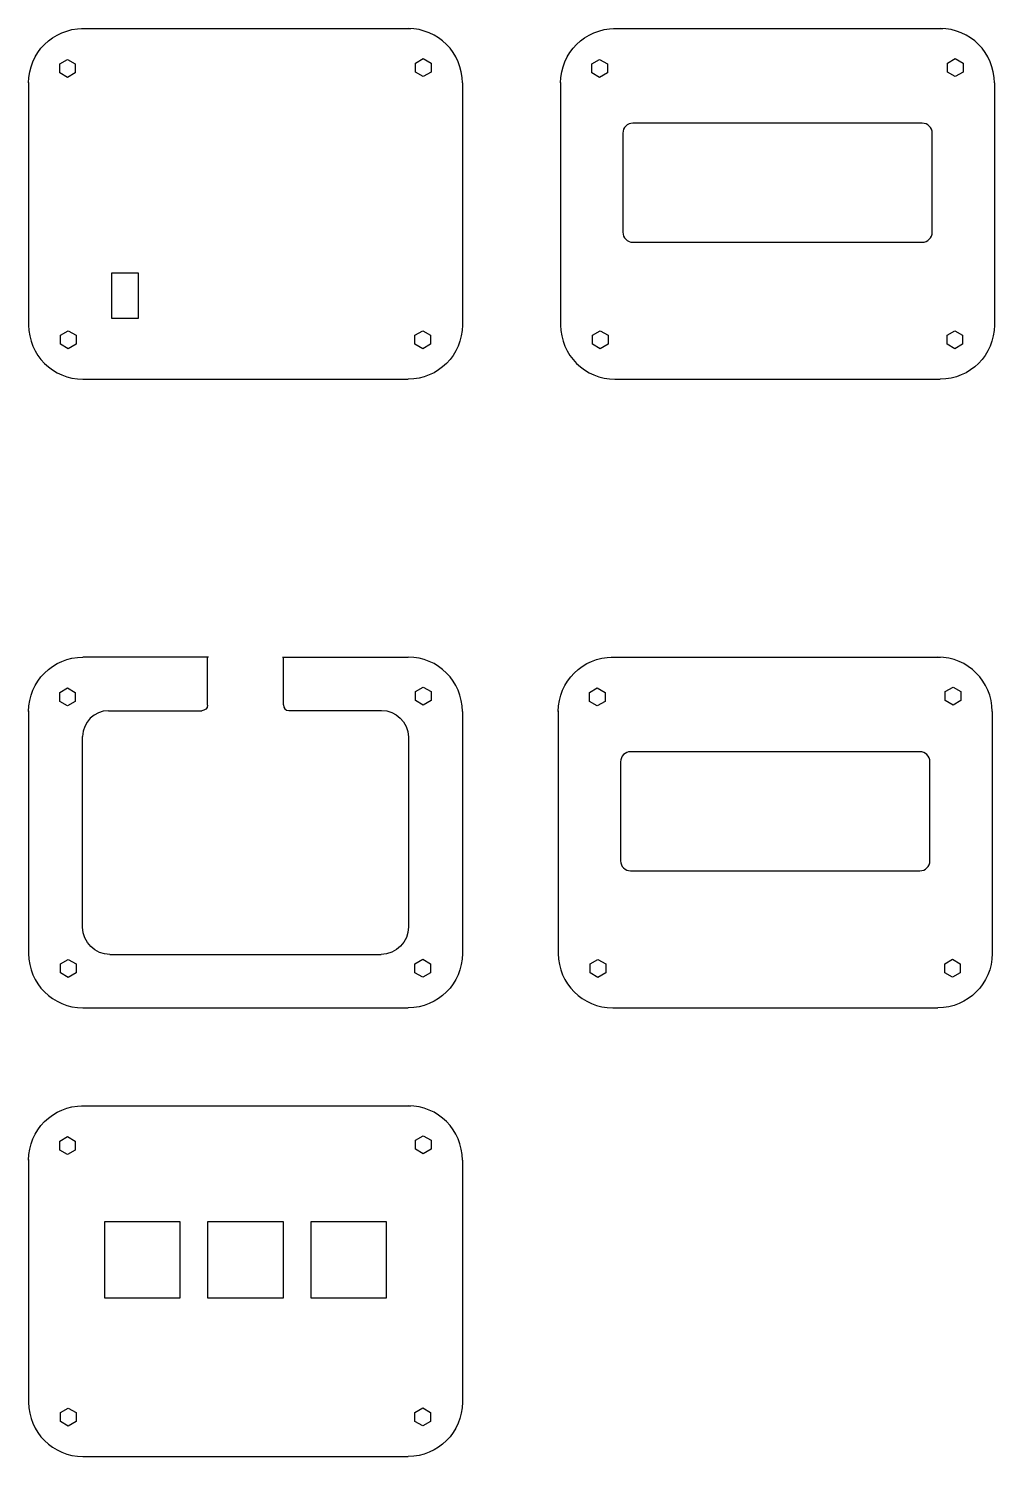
# Model space of a CAD drawing. Extents: x -181 to 112, y -145 to 119.
# Drawn here: x -65.9 to 112.4, y -145.1 to 118.6 of the extents above; entities that cross this region are included whole.
import ezdxf

# ---------------------------------------------------------------- set-up
doc = ezdxf.new("R2010")
doc.units = 0
doc.layers.add('LABELS', color=7, linetype='CONTINUOUS')

msp = doc.modelspace()

# ---------------------------------------------------------------- linework, layer by layer
at = {"layer": 'LABELS', "color": 250}
for points in [[(-50.6056, 65.1629), (-45.606, 65.1629), (-45.606, 73.4261), (-50.6056, 73.4261), (-50.6056, 65.1629)], [(-51.9306, -115.8022), (-37.931, -115.8022), (-37.931, -101.8026), (-51.9306, -101.8026), (-51.9306, -115.8022)], [(-32.8806, -115.8022), (-18.881, -115.8022), (-18.881, -101.8026), (-32.8806, -101.8026), (-32.8806, -115.8022)], [(-13.8308, -115.8024), (0.1688, -115.8024), (0.1688, -101.8024), (-13.8308, -101.8024), (-13.8308, -115.8024)]]:
    msp.add_lwpolyline(points, close=True, dxfattribs=at)
for points in [[(-65.9243, 108.6015), (-65.9243, 114.1442), (-61.4309, 118.6375), (-55.8879, 118.6375)], [(-56.1549, 118.6339), (-56.1549, 118.6339), (4.6293, 118.6339), (4.6293, 118.6339)], [(14.1563, 108.6015), (14.1563, 114.1442), (9.6766, 118.6375), (4.1506, 118.6375)], [(32.2921, 108.6015), (32.2921, 114.1442), (36.7855, 118.6375), (42.3285, 118.6375)], [(42.0615, 118.6339), (42.0615, 118.6339), (102.8457, 118.6339), (102.8457, 118.6339)], [(112.3727, 108.6015), (112.3727, 114.1442), (107.893, 118.6375), (102.367, 118.6375)], [(-65.9243, 108.695), (-65.9243, 108.695), (-65.9243, 63.8035), (-65.9243, 63.8035)], [(14.1563, 108.6015), (14.1563, 108.6015), (14.1563, 63.8205), (14.1563, 63.8205)], [(32.2921, 108.695), (32.2921, 108.695), (32.2921, 63.8035), (32.2921, 63.8035)], [(112.3727, 108.6015), (112.3727, 108.6015), (112.3727, 63.8205), (112.3727, 63.8205)], [(-65.9243, 63.8759), (-65.9243, 58.3436), (-61.4309, 53.8587), (-55.888, 53.8587)], [(14.1563, 63.8759), (14.1563, 58.3436), (9.6766, 53.8587), (4.1506, 53.8587)], [(32.2921, 63.8759), (32.2921, 58.3436), (36.7855, 53.8587), (42.3284, 53.8587)], [(112.3727, 63.8759), (112.3727, 58.3436), (107.893, 53.8587), (102.367, 53.8587)], [(-55.888, 53.8587), (-55.888, 53.8587), (4.1506, 53.8587), (4.1506, 53.8587)], [(42.3284, 53.8587), (42.3284, 53.8587), (102.367, 53.8587), (102.367, 53.8587)], [(-65.9243, -7.4982), (-65.9243, -1.9555), (-61.4309, 2.5378), (-55.8879, 2.5378)], [(-32.7278, 2.5378), (-32.7278, 2.5378), (-55.8879, 2.5378), (-55.8879, 2.5378)], [(-32.875, -6.3605), (-32.875, -6.3605), (-32.875, 2.5342), (-32.875, 2.5342)], [(-19.0216, 2.5342), (-19.0216, 2.5342), (4.1697, 2.5342), (4.1697, 2.5342)], [(-18.8755, -6.2686), (-18.8755, -6.2686), (-18.8755, 2.5342), (-18.8755, 2.5342)], [(14.1563, -7.4982), (14.1563, -1.9555), (9.6766, 2.5378), (4.1506, 2.5378)], [(31.8677, -7.4982), (31.8677, -1.9555), (36.3611, 2.5378), (41.9041, 2.5378)], [(41.6371, 2.5342), (41.6371, 2.5342), (102.4213, 2.5342), (102.4213, 2.5342)], [(111.9483, -7.4982), (111.9483, -1.9555), (107.4686, 2.5378), (101.9426, 2.5378)], [(-65.9243, -7.4047), (-65.9243, -7.4047), (-65.9243, -52.2962), (-65.9243, -52.2962)], [(-51.1702, -7.3603), (-53.8057, -7.3603), (-55.9423, -9.4883), (-55.9423, -12.1135)], [(-51.172, -7.3602), (-51.172, -7.3602), (-33.9667, -7.3602), (-33.9667, -7.3602)], [(-32.875, -6.3605), (-32.875, -6.9127), (-33.3638, -7.3603), (-33.9667, -7.3603)], [(-18.8755, -6.2686), (-18.8755, -6.8512), (-18.4403, -7.3234), (-17.9036, -7.3234)], [(-17.9036, -7.3233), (-17.9036, -7.3233), (-0.8036, -7.3233), (-0.8036, -7.3233)], [(-0.8037, -7.3233), (1.8985, -7.2587), (4.142, -9.4532), (4.2072, -12.2247)], [(14.1563, -7.4982), (14.1563, -7.4982), (14.1563, -52.2792), (14.1563, -52.2792)], [(31.8677, -7.4047), (31.8677, -7.4047), (31.8677, -52.2962), (31.8677, -52.2962)], [(111.9483, -7.4982), (111.9483, -7.4982), (111.9483, -52.2792), (111.9483, -52.2792)], [(-55.9423, -47.3423), (-55.9423, -47.3423), (-55.9423, -12.1117), (-55.9423, -12.1117)], [(4.2071, -12.0617), (4.2071, -12.0617), (4.2071, -47.3141), (4.2071, -47.3141)], [(-50.9134, -52.3704), (-53.6552, -52.4056), (-55.9067, -50.1544), (-55.9423, -47.3423)], [(4.2071, -47.3141), (4.2176, -50.0964), (1.9531, -52.3607), (-0.8508, -52.3715)], [(-65.9243, -52.2238), (-65.9243, -57.7561), (-61.4309, -62.241), (-55.888, -62.241)], [(-50.9304, -52.3714), (-50.9304, -52.3714), (-0.8348, -52.3714), (-0.8348, -52.3714)], [(14.1563, -52.2238), (14.1563, -57.7561), (9.6766, -62.241), (4.1506, -62.241)], [(31.8677, -52.2238), (31.8677, -57.7561), (36.3611, -62.241), (41.904, -62.241)], [(111.9483, -52.2238), (111.9483, -57.7561), (107.4686, -62.241), (101.9426, -62.241)], [(-55.888, -62.241), (-55.888, -62.241), (4.1506, -62.241), (4.1506, -62.241)], [(41.904, -62.241), (41.904, -62.241), (101.9426, -62.241), (101.9426, -62.241)], [(-65.9243, -90.3654), (-65.9243, -84.8227), (-61.4309, -80.3294), (-55.8879, -80.3294)], [(-56.1549, -80.333), (-56.1549, -80.333), (4.6293, -80.333), (4.6293, -80.333)], [(14.1563, -90.3654), (14.1563, -84.8227), (9.6766, -80.3294), (4.1506, -80.3294)], [(-65.9243, -90.2719), (-65.9243, -90.2719), (-65.9243, -135.1634), (-65.9243, -135.1634)], [(14.1563, -90.3654), (14.1563, -90.3654), (14.1563, -135.1464), (14.1563, -135.1464)], [(-65.9243, -135.091), (-65.9243, -140.6233), (-61.4309, -145.1082), (-55.888, -145.1082)], [(14.1563, -135.091), (14.1563, -140.6233), (9.6766, -145.1082), (4.1506, -145.1082)], [(-55.888, -145.1082), (-55.888, -145.1082), (4.1506, -145.1082), (4.1506, -145.1082)]]:
    msp.add_open_spline(points, degree=3, dxfattribs=at)
for points, knots in [([(-57.3003, 112.1112), (-57.3003, 112.1112), (-58.7456, 112.9315), (-58.7456, 112.9315), (-58.7456, 112.9315), (-60.1714, 112.1112), (-60.1714, 112.1112), (-60.1714, 112.1112), (-60.1714, 110.4509), (-60.1714, 110.4509), (-60.1714, 110.4509), (-58.7456, 109.6111), (-58.7456, 109.6111), (-58.7456, 109.6111), (-57.3003, 110.4509), (-57.3003, 110.4509), (-57.3003, 110.4509), (-57.3003, 112.1112), (-57.3003, 112.1112)], [0, 0, 0, 0, 0.16666667, 0.16666667, 0.16666667, 0.33333333, 0.33333333, 0.33333333, 0.5, 0.5, 0.5, 0.66666667, 0.66666667, 0.66666667, 0.83333333, 0.83333333, 0.83333333, 1, 1, 1, 1]), ([(8.3797, 112.2564), (8.3797, 112.2564), (6.9344, 113.0768), (6.9344, 113.0768), (6.9344, 113.0768), (5.5086, 112.2564), (5.5086, 112.2564), (5.5086, 112.2564), (5.5086, 110.5962), (5.5086, 110.5962), (5.5086, 110.5962), (6.9344, 109.7563), (6.9344, 109.7563), (6.9344, 109.7563), (8.3797, 110.5962), (8.3797, 110.5962), (8.3797, 110.5962), (8.3797, 112.2564), (8.3797, 112.2564)], [0, 0, 0, 0, 0.16666667, 0.16666667, 0.16666667, 0.33333333, 0.33333333, 0.33333333, 0.5, 0.5, 0.5, 0.66666667, 0.66666667, 0.66666667, 0.83333333, 0.83333333, 0.83333333, 1, 1, 1, 1]), ([(40.9161, 112.1112), (40.9161, 112.1112), (39.4708, 112.9315), (39.4708, 112.9315), (39.4708, 112.9315), (38.045, 112.1112), (38.045, 112.1112), (38.045, 112.1112), (38.045, 110.4509), (38.045, 110.4509), (38.045, 110.4509), (39.4708, 109.6111), (39.4708, 109.6111), (39.4708, 109.6111), (40.9161, 110.4509), (40.9161, 110.4509), (40.9161, 110.4509), (40.9161, 112.1112), (40.9161, 112.1112)], [0, 0, 0, 0, 0.16666667, 0.16666667, 0.16666667, 0.33333333, 0.33333333, 0.33333333, 0.5, 0.5, 0.5, 0.66666667, 0.66666667, 0.66666667, 0.83333333, 0.83333333, 0.83333333, 1, 1, 1, 1]), ([(106.5961, 112.2564), (106.5961, 112.2564), (105.1508, 113.0768), (105.1508, 113.0768), (105.1508, 113.0768), (103.725, 112.2564), (103.725, 112.2564), (103.725, 112.2564), (103.725, 110.5962), (103.725, 110.5962), (103.725, 110.5962), (105.1508, 109.7563), (105.1508, 109.7563), (105.1508, 109.7563), (106.5961, 110.5962), (106.5961, 110.5962), (106.5961, 110.5962), (106.5961, 112.2564), (106.5961, 112.2564)], [0, 0, 0, 0, 0.16666667, 0.16666667, 0.16666667, 0.33333333, 0.33333333, 0.33333333, 0.5, 0.5, 0.5, 0.66666667, 0.66666667, 0.66666667, 0.83333333, 0.83333333, 0.83333333, 1, 1, 1, 1]), ([(45.6395, 101.1675), (45.6395, 101.1675), (99.0323, 101.1675), (99.0323, 101.1675), (100.0535, 101.1675), (100.8889, 100.3321), (100.8889, 99.3109), (100.8889, 99.3109), (100.8889, 81.0181), (100.8889, 81.0181), (100.8889, 79.9969), (100.0535, 79.1615), (99.0323, 79.1615), (99.0323, 79.1615), (45.6395, 79.1615), (45.6395, 79.1615), (44.6183, 79.1615), (43.7829, 79.9969), (43.7829, 81.0181), (43.7829, 81.0181), (43.7829, 99.3109), (43.7829, 99.3109), (43.7829, 100.3321), (44.6183, 101.1675), (45.6395, 101.1675)], [0, 0, 0, 0, 0.125, 0.125, 0.125, 0.25, 0.25, 0.25, 0.375, 0.375, 0.375, 0.5, 0.5, 0.5, 0.625, 0.625, 0.625, 0.75, 0.75, 0.75, 0.875, 0.875, 0.875, 1, 1, 1, 1]), ([(-57.1672, 61.9752), (-57.1672, 61.9752), (-58.6125, 62.7956), (-58.6125, 62.7956), (-58.6125, 62.7956), (-60.0383, 61.9752), (-60.0383, 61.9752), (-60.0383, 61.9752), (-60.0383, 60.315), (-60.0383, 60.315), (-60.0383, 60.315), (-58.6125, 59.4752), (-58.6125, 59.4752), (-58.6125, 59.4752), (-57.1672, 60.315), (-57.1672, 60.315), (-57.1672, 60.315), (-57.1672, 61.9752), (-57.1672, 61.9752)], [0, 0, 0, 0, 0.16666667, 0.16666667, 0.16666667, 0.33333333, 0.33333333, 0.33333333, 0.5, 0.5, 0.5, 0.66666667, 0.66666667, 0.66666667, 0.83333333, 0.83333333, 0.83333333, 1, 1, 1, 1]), ([(8.2763, 61.9928), (8.2763, 61.9928), (6.831, 62.8132), (6.831, 62.8132), (6.831, 62.8132), (5.4052, 61.9928), (5.4052, 61.9928), (5.4052, 61.9928), (5.4052, 60.3326), (5.4052, 60.3326), (5.4052, 60.3326), (6.831, 59.4928), (6.831, 59.4928), (6.831, 59.4928), (8.2763, 60.3326), (8.2763, 60.3326), (8.2763, 60.3326), (8.2763, 61.9928), (8.2763, 61.9928)], [0, 0, 0, 0, 0.16666667, 0.16666667, 0.16666667, 0.33333333, 0.33333333, 0.33333333, 0.5, 0.5, 0.5, 0.66666667, 0.66666667, 0.66666667, 0.83333333, 0.83333333, 0.83333333, 1, 1, 1, 1]), ([(41.0492, 61.9752), (41.0492, 61.9752), (39.6039, 62.7956), (39.6039, 62.7956), (39.6039, 62.7956), (38.1781, 61.9752), (38.1781, 61.9752), (38.1781, 61.9752), (38.1781, 60.315), (38.1781, 60.315), (38.1781, 60.315), (39.6039, 59.4752), (39.6039, 59.4752), (39.6039, 59.4752), (41.0492, 60.315), (41.0492, 60.315), (41.0492, 60.315), (41.0492, 61.9752), (41.0492, 61.9752)], [0, 0, 0, 0, 0.16666667, 0.16666667, 0.16666667, 0.33333333, 0.33333333, 0.33333333, 0.5, 0.5, 0.5, 0.66666667, 0.66666667, 0.66666667, 0.83333333, 0.83333333, 0.83333333, 1, 1, 1, 1]), ([(106.4927, 61.9928), (106.4927, 61.9928), (105.0474, 62.8132), (105.0474, 62.8132), (105.0474, 62.8132), (103.6216, 61.9928), (103.6216, 61.9928), (103.6216, 61.9928), (103.6216, 60.3326), (103.6216, 60.3326), (103.6216, 60.3326), (105.0474, 59.4928), (105.0474, 59.4928), (105.0474, 59.4928), (106.4927, 60.3326), (106.4927, 60.3326), (106.4927, 60.3326), (106.4927, 61.9928), (106.4927, 61.9928)], [0, 0, 0, 0, 0.16666667, 0.16666667, 0.16666667, 0.33333333, 0.33333333, 0.33333333, 0.5, 0.5, 0.5, 0.66666667, 0.66666667, 0.66666667, 0.83333333, 0.83333333, 0.83333333, 1, 1, 1, 1]), ([(-57.3003, -3.9885), (-57.3003, -3.9885), (-58.7456, -3.1682), (-58.7456, -3.1682), (-58.7456, -3.1682), (-60.1714, -3.9885), (-60.1714, -3.9885), (-60.1714, -3.9885), (-60.1714, -5.6488), (-60.1714, -5.6488), (-60.1714, -5.6488), (-58.7456, -6.4886), (-58.7456, -6.4886), (-58.7456, -6.4886), (-57.3003, -5.6488), (-57.3003, -5.6488), (-57.3003, -5.6488), (-57.3003, -3.9885), (-57.3003, -3.9885)], [0, 0, 0, 0, 0.16666667, 0.16666667, 0.16666667, 0.33333333, 0.33333333, 0.33333333, 0.5, 0.5, 0.5, 0.66666667, 0.66666667, 0.66666667, 0.83333333, 0.83333333, 0.83333333, 1, 1, 1, 1]), ([(8.3797, -3.8433), (8.3797, -3.8433), (6.9344, -3.0229), (6.9344, -3.0229), (6.9344, -3.0229), (5.5086, -3.8433), (5.5086, -3.8433), (5.5086, -3.8433), (5.5086, -5.5035), (5.5086, -5.5035), (5.5086, -5.5035), (6.9344, -6.3434), (6.9344, -6.3434), (6.9344, -6.3434), (8.3797, -5.5035), (8.3797, -5.5035), (8.3797, -5.5035), (8.3797, -3.8433), (8.3797, -3.8433)], [0, 0, 0, 0, 0.16666667, 0.16666667, 0.16666667, 0.33333333, 0.33333333, 0.33333333, 0.5, 0.5, 0.5, 0.66666667, 0.66666667, 0.66666667, 0.83333333, 0.83333333, 0.83333333, 1, 1, 1, 1]), ([(40.4917, -3.9885), (40.4917, -3.9885), (39.0464, -3.1682), (39.0464, -3.1682), (39.0464, -3.1682), (37.6206, -3.9885), (37.6206, -3.9885), (37.6206, -3.9885), (37.6206, -5.6488), (37.6206, -5.6488), (37.6206, -5.6488), (39.0464, -6.4886), (39.0464, -6.4886), (39.0464, -6.4886), (40.4917, -5.6488), (40.4917, -5.6488), (40.4917, -5.6488), (40.4917, -3.9885), (40.4917, -3.9885)], [0, 0, 0, 0, 0.16666667, 0.16666667, 0.16666667, 0.33333333, 0.33333333, 0.33333333, 0.5, 0.5, 0.5, 0.66666667, 0.66666667, 0.66666667, 0.83333333, 0.83333333, 0.83333333, 1, 1, 1, 1]), ([(106.1717, -3.8433), (106.1717, -3.8433), (104.7264, -3.0229), (104.7264, -3.0229), (104.7264, -3.0229), (103.3006, -3.8433), (103.3006, -3.8433), (103.3006, -3.8433), (103.3006, -5.5035), (103.3006, -5.5035), (103.3006, -5.5035), (104.7264, -6.3434), (104.7264, -6.3434), (104.7264, -6.3434), (106.1717, -5.5035), (106.1717, -5.5035), (106.1717, -5.5035), (106.1717, -3.8433), (106.1717, -3.8433)], [0, 0, 0, 0, 0.16666667, 0.16666667, 0.16666667, 0.33333333, 0.33333333, 0.33333333, 0.5, 0.5, 0.5, 0.66666667, 0.66666667, 0.66666667, 0.83333333, 0.83333333, 0.83333333, 1, 1, 1, 1]), ([(45.2151, -14.9322), (45.2151, -14.9322), (98.6079, -14.9322), (98.6079, -14.9322), (99.6291, -14.9322), (100.4645, -15.7676), (100.4645, -16.7888), (100.4645, -16.7888), (100.4645, -35.0816), (100.4645, -35.0816), (100.4645, -36.1028), (99.6291, -36.9382), (98.6079, -36.9382), (98.6079, -36.9382), (45.2151, -36.9382), (45.2151, -36.9382), (44.1939, -36.9382), (43.3585, -36.1028), (43.3585, -35.0816), (43.3585, -35.0816), (43.3585, -16.7888), (43.3585, -16.7888), (43.3585, -15.7676), (44.1939, -14.9322), (45.2151, -14.9322)], [0, 0, 0, 0, 0.125, 0.125, 0.125, 0.25, 0.25, 0.25, 0.375, 0.375, 0.375, 0.5, 0.5, 0.5, 0.625, 0.625, 0.625, 0.75, 0.75, 0.75, 0.875, 0.875, 0.875, 1, 1, 1, 1]), ([(-57.1672, -54.1245), (-57.1672, -54.1245), (-58.6125, -53.3041), (-58.6125, -53.3041), (-58.6125, -53.3041), (-60.0383, -54.1245), (-60.0383, -54.1245), (-60.0383, -54.1245), (-60.0383, -55.7847), (-60.0383, -55.7847), (-60.0383, -55.7847), (-58.6125, -56.6245), (-58.6125, -56.6245), (-58.6125, -56.6245), (-57.1672, -55.7847), (-57.1672, -55.7847), (-57.1672, -55.7847), (-57.1672, -54.1245), (-57.1672, -54.1245)], [0, 0, 0, 0, 0.16666667, 0.16666667, 0.16666667, 0.33333333, 0.33333333, 0.33333333, 0.5, 0.5, 0.5, 0.66666667, 0.66666667, 0.66666667, 0.83333333, 0.83333333, 0.83333333, 1, 1, 1, 1]), ([(8.2763, -54.1069), (8.2763, -54.1069), (6.831, -53.2865), (6.831, -53.2865), (6.831, -53.2865), (5.4052, -54.1069), (5.4052, -54.1069), (5.4052, -54.1069), (5.4052, -55.7671), (5.4052, -55.7671), (5.4052, -55.7671), (6.831, -56.6069), (6.831, -56.6069), (6.831, -56.6069), (8.2763, -55.7671), (8.2763, -55.7671), (8.2763, -55.7671), (8.2763, -54.1069), (8.2763, -54.1069)], [0, 0, 0, 0, 0.16666667, 0.16666667, 0.16666667, 0.33333333, 0.33333333, 0.33333333, 0.5, 0.5, 0.5, 0.66666667, 0.66666667, 0.66666667, 0.83333333, 0.83333333, 0.83333333, 1, 1, 1, 1]), ([(40.6248, -54.1245), (40.6248, -54.1245), (39.1795, -53.3041), (39.1795, -53.3041), (39.1795, -53.3041), (37.7537, -54.1245), (37.7537, -54.1245), (37.7537, -54.1245), (37.7537, -55.7847), (37.7537, -55.7847), (37.7537, -55.7847), (39.1795, -56.6245), (39.1795, -56.6245), (39.1795, -56.6245), (40.6248, -55.7847), (40.6248, -55.7847), (40.6248, -55.7847), (40.6248, -54.1245), (40.6248, -54.1245)], [0, 0, 0, 0, 0.16666667, 0.16666667, 0.16666667, 0.33333333, 0.33333333, 0.33333333, 0.5, 0.5, 0.5, 0.66666667, 0.66666667, 0.66666667, 0.83333333, 0.83333333, 0.83333333, 1, 1, 1, 1]), ([(106.0683, -54.1069), (106.0683, -54.1069), (104.623, -53.2865), (104.623, -53.2865), (104.623, -53.2865), (103.1972, -54.1069), (103.1972, -54.1069), (103.1972, -54.1069), (103.1972, -55.7671), (103.1972, -55.7671), (103.1972, -55.7671), (104.623, -56.6069), (104.623, -56.6069), (104.623, -56.6069), (106.0683, -55.7671), (106.0683, -55.7671), (106.0683, -55.7671), (106.0683, -54.1069), (106.0683, -54.1069)], [0, 0, 0, 0, 0.16666667, 0.16666667, 0.16666667, 0.33333333, 0.33333333, 0.33333333, 0.5, 0.5, 0.5, 0.66666667, 0.66666667, 0.66666667, 0.83333333, 0.83333333, 0.83333333, 1, 1, 1, 1]), ([(-57.3003, -86.8557), (-57.3003, -86.8557), (-58.7456, -86.0354), (-58.7456, -86.0354), (-58.7456, -86.0354), (-60.1714, -86.8557), (-60.1714, -86.8557), (-60.1714, -86.8557), (-60.1714, -88.516), (-60.1714, -88.516), (-60.1714, -88.516), (-58.7456, -89.3558), (-58.7456, -89.3558), (-58.7456, -89.3558), (-57.3003, -88.516), (-57.3003, -88.516), (-57.3003, -88.516), (-57.3003, -86.8557), (-57.3003, -86.8557)], [0, 0, 0, 0, 0.16666667, 0.16666667, 0.16666667, 0.33333333, 0.33333333, 0.33333333, 0.5, 0.5, 0.5, 0.66666667, 0.66666667, 0.66666667, 0.83333333, 0.83333333, 0.83333333, 1, 1, 1, 1]), ([(8.3797, -86.7105), (8.3797, -86.7105), (6.9344, -85.8901), (6.9344, -85.8901), (6.9344, -85.8901), (5.5086, -86.7105), (5.5086, -86.7105), (5.5086, -86.7105), (5.5086, -88.3707), (5.5086, -88.3707), (5.5086, -88.3707), (6.9344, -89.2106), (6.9344, -89.2106), (6.9344, -89.2106), (8.3797, -88.3707), (8.3797, -88.3707), (8.3797, -88.3707), (8.3797, -86.7105), (8.3797, -86.7105)], [0, 0, 0, 0, 0.16666667, 0.16666667, 0.16666667, 0.33333333, 0.33333333, 0.33333333, 0.5, 0.5, 0.5, 0.66666667, 0.66666667, 0.66666667, 0.83333333, 0.83333333, 0.83333333, 1, 1, 1, 1]), ([(-57.1672, -136.9917), (-57.1672, -136.9917), (-58.6125, -136.1713), (-58.6125, -136.1713), (-58.6125, -136.1713), (-60.0383, -136.9917), (-60.0383, -136.9917), (-60.0383, -136.9917), (-60.0383, -138.6519), (-60.0383, -138.6519), (-60.0383, -138.6519), (-58.6125, -139.4917), (-58.6125, -139.4917), (-58.6125, -139.4917), (-57.1672, -138.6519), (-57.1672, -138.6519), (-57.1672, -138.6519), (-57.1672, -136.9917), (-57.1672, -136.9917)], [0, 0, 0, 0, 0.16666667, 0.16666667, 0.16666667, 0.33333333, 0.33333333, 0.33333333, 0.5, 0.5, 0.5, 0.66666667, 0.66666667, 0.66666667, 0.83333333, 0.83333333, 0.83333333, 1, 1, 1, 1]), ([(8.2763, -136.9741), (8.2763, -136.9741), (6.831, -136.1537), (6.831, -136.1537), (6.831, -136.1537), (5.4052, -136.9741), (5.4052, -136.9741), (5.4052, -136.9741), (5.4052, -138.6343), (5.4052, -138.6343), (5.4052, -138.6343), (6.831, -139.4741), (6.831, -139.4741), (6.831, -139.4741), (8.2763, -138.6343), (8.2763, -138.6343), (8.2763, -138.6343), (8.2763, -136.9741), (8.2763, -136.9741)], [0, 0, 0, 0, 0.16666667, 0.16666667, 0.16666667, 0.33333333, 0.33333333, 0.33333333, 0.5, 0.5, 0.5, 0.66666667, 0.66666667, 0.66666667, 0.83333333, 0.83333333, 0.83333333, 1, 1, 1, 1])]:
    msp.add_open_spline(points, degree=3, knots=knots, dxfattribs=at)

doc.saveas('drawing.dxf')
